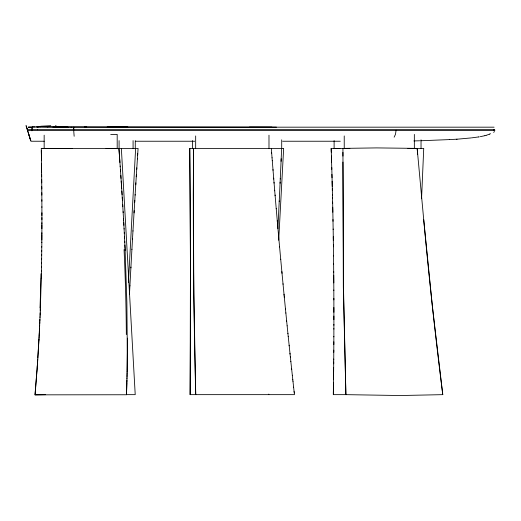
<?xml version="1.0" encoding="UTF-8"?>
<svg xmlns="http://www.w3.org/2000/svg" width="521" height="521" viewBox="0 0 521 521"><rect width="100%" height="100%" fill="white"/><g stroke="black" fill="none" stroke-linecap="round" stroke-linejoin="round"><path stroke-width="0.78" d="M41.921 223.711L41.895 213.74M333.883 319.705L333.883 316.032M333.902 325.306L333.87 298.325M342.935 162.077L343.332 287.156L345.892 394.651L400.402 395.53L442.772 394.651A1394.027 380.571 84.3 0 1 423.983 222.552L417.158 148.394L376.572 147.905L342.942 148.394L342.942 156.105M342.935 152.353L343.567 290.959L345.898 394.657M31.937 130.328L31.937 130.55A4.442 0.671 90 0 1 31.937 130.869L31.931 130.862M41.882 228.719L41.895 224.727M41.895 222.727L41.888 233.916M333.896 329.161L333.883 324.375M333.87 328.497L333.876 336.872M333.844 344.576L333.85 336.403M41.856 234.704L41.804 242.682M41.869 232.711L41.856 240.038M127.326 352.268L126.877 302.323L125.086 249.214M333.824 341.763L333.798 352.287M333.779 350.125L333.746 359.991M127.345 352.307L127.137 369.91M294.228 392.684L294.443 394.651L190.126 394.651L190.439 265.821L189.761 148.394L283.645 148.394L278.696 240.233M41.791 247.175L41.836 242.076M333.714 363.847L333.714 359.002M333.681 367.696L333.694 361.926M333.642 371.551L333.642 367.559M41.752 251.246L41.765 246.667M333.603 375.4L333.635 367.8M333.564 379.249L333.59 372.749M41.7 255.303L41.726 250.647M333.551 376.364L333.518 383.104M333.479 382.368L333.42 390.802M41.647 259.36L41.68 254.619M127.189 366.804L127.371 338.136M333.44 384.973L333.381 389.623M333.368 394.651L333.375 389.812M333.355 391.33L333.31 394.651L346.224 394.651M41.582 263.411L41.628 258.585M127.183 367.09L127.098 372.248M41.511 267.449L41.563 262.545M41.439 271.48L41.498 266.498M127.124 370.535L127.072 373.694M127.078 373.101L127.039 375.133M41.426 270.438L41.289 278.501M127.013 376.559L127.052 374.397M126.994 377.269L127.026 375.68M126.961 378.682L126.994 377.191M126.968 378.266L126.877 382.167M126.929 380.011L126.831 383.756M126.857 382.857L126.499 394.755L34.985 394.846L36.822 372.307M126.824 384.068L126.486 394.651L135.219 394.651L121.36 148.394M396.09 130.257L395.485 134.301L394.143 137.179M40.241 310.939L40.312 309.064M40.332 309.982L40.104 315.746M40.091 314.684L40.169 312.815M39.98 317.478L40.058 315.615M40.065 316.696L39.57 326.667M39.817 321.17L39.902 319.327M281.653 148.394L280.272 178.97M421.554 198.781L423.729 148.394L407.897 148.394M39.694 323.932L39.778 322.095M280.07 183.307L280.298 178.397M281.073 161.367L281.19 158.768M39.44 329.389L39.687 325.228M279.243 200.943L277.895 228.726M279.217 201.516L280.129 182.148M39.303 332.098L39.557 328.041M39.466 329.91L39.082 336.566M39.322 332.704L38.984 338.344M129.455 294.619L129.931 285.612M39.088 337.321L37.825 358.012M38.938 340.07L38.99 339.151M128.433 282.493L135.629 148.394M129.911 285.925L130.934 267.052M130.882 267.931L131.924 249.188M132.477 239.419L132.979 230.77M131.911 249.461L132.51 238.957M132.959 231.109L134.171 210.608M134.672 202.337L135.147 194.541M134.034 212.926L134.796 200.311M268.764 394.651L268.797 394.091M135.753 184.805L136.404 174.437M135.108 195.147L135.87 182.851M136.73 169.24L137.401 158.833M136.255 176.73L136.821 167.834M37.753 359.731L37.87 357.979M37.642 361.476L37.733 359.308M137.648 155.056L138.085 148.394L44.161 148.394L44.161 135.18M137.394 158.944L137.739 153.617M37.681 360.18L37.525 363.215M37.401 364.947L37.505 362.779M37.284 366.667L37.447 363.638M37.323 365.358L37.043 370.092M37.232 366.654L36.919 371.792M36.952 370.568L35.083 394.859L45.535 394.657M27.561 129.091L27.678 128.427M493.654 132.393L494.514 131.513M490.515 133.689L489.512 134.138M489.434 134.171L486.738 135.154M486.471 135.239L484.934 135.668M484.817 135.701L480.316 136.665M479.327 136.828L478.525 136.945M478.395 136.964L471.577 137.87M470.984 137.941L457.783 139.14M40.11 126.955L28.167 127.17L31.638 127.085M457.575 139.153L456.468 139.218M67.522 126.883L36.092 126.877M456.611 139.211L449.519 139.589M449.297 139.595L420.688 140.755M419.679 140.781L413.895 140.93M494.103 127.176L73.761 127.176A5.594 0.619 -90 0 0 73.689 129.768A5.529 0.606 -90 0 1 73.767 127.209L71.162 127.176M27.515 129.768L494.748 129.768M27.515 130.257L494.95 130.257M110.706 134.405L117.192 134.405L117.192 148.394M31.332 141.237L44.246 141.237M135.525 141.237L194.678 141.237M282.649 141.237L340.278 141.237M106.043 148.394L118.925 148.381L119.941 162.565M349.871 148.394L331.141 148.394L331.265 152.139M72.087 148.4L44.051 148.381M249.416 127.131L271.916 127.15M107.196 126.935L276.41 127.15M84.395 126.922L127.814 127.013M68.564 127.17L71.169 127.209M333.329 148.387L339.92 148.394M41.38 154.45L41.276 148.381L44.487 148.387M42.885 148.387L41.289 148.381M55.187 126.818L86.72 126.896M63.367 127.157L68.57 127.202M65.978 127.196L60.768 127.144M52.986 127.085L60.781 127.176M58.189 127.157L47.808 127.026M47.841 127.065L40.071 126.916M34.979 126.857L32.419 126.805A6.395 3.81 -90 0 0 31.989 129.768M28.531 133.578L26.057 125.6L30.811 140.911M74.151 136.268L73.695 130.257M442.772 394.651L432.371 306.322L423.716 219.758M294.072 391.278L294.261 392.964M292.795 379.672L293.017 381.678M293.01 381.613L293.636 387.344M293.616 387.155L294.098 391.499M291.591 368.49L292.359 375.661M292.32 375.257L292.835 380.024M290.353 356.892L290.861 361.698M290.842 361.483L291.708 369.61M289.135 345.247L289.194 345.846M290.06 354.085L288.211 336.299M289.976 353.284L290.405 357.393M287.911 333.349L288.237 336.579M286.641 320.812L287.149 325.859M287.136 325.775L287.944 333.694M285.462 309.005L285.873 313.128M285.847 312.874L286.674 321.197M284.245 296.573L285.475 309.116M283.007 283.769L284.121 295.348M284.017 294.228L284.355 297.725M281.861 271.597L283.059 284.303M417.158 148.394L417.692 154.196M280.708 259.197L282.024 273.356M279.556 246.609L280.741 259.549M278.409 233.805L279.588 246.947M277.263 220.741L278.455 234.32M277.335 221.601L276.215 208.569M276.234 208.823L275.068 195.049M274.671 190.25L275.127 195.746M274.02 182.35L274.717 190.803M273.675 178.136L274.085 183.131M273.753 179.061L272.275 160.683M272.978 169.507L273.043 170.321M272.04 157.726L272.281 160.774M271.643 152.653L272.053 157.85M271.311 148.394L271.682 153.128M118.918 148.394L119.635 158.306M119.713 159.419L120.24 166.831M120.175 166.056L120.462 170.198M120.436 169.677L120.533 171.233M120.533 171.096L121.022 178.429M120.82 175.369L121.36 183.542M121.204 181.074L121.562 186.57M121.386 183.926L121.693 188.595M121.575 186.785L122.083 194.633M121.849 191.07L122.455 200.65M122.253 197.498L122.819 206.648M122.689 204.655L123.529 218.97M123.119 211.63L123.177 212.633M123.523 218.612L123.633 220.761M123.633 220.604L123.887 225.319M123.744 222.597L124.089 229.012M124.07 228.576L124.33 233.623M124.278 232.568L124.486 236.56M124.473 236.391L124.584 238.553M124.519 237.309L124.779 242.539M124.714 241.19L125.066 248.51M124.897 245.039L125.157 250.503M331.206 148.387L331.571 162.142M331.441 156.053L331.786 169.345M331.779 167.547L332.378 190.562M331.923 174.346L332.014 177.772M332.111 181.223L332.248 186.544M332.3 188.758L332.45 195.017M332.47 194.398L332.554 198.24M332.509 197.505L332.645 203.45M332.645 202.083L333.023 221.301M332.724 207.221L332.828 212.236M332.971 219.491L333.147 229.533M333.16 228.999L333.407 246.772M41.309 150.608L41.413 156.476M333.284 236.69L333.342 240.539M41.38 155.063L41.472 160.527M41.413 157.29L41.556 166.609M333.394 244.388L333.544 255.941M41.504 163.985L41.608 170.667M41.556 167.769L41.634 172.698M333.518 255.283L333.616 264.114M41.595 171.129L41.68 176.762M41.634 174.196L41.745 182.871M333.629 263.646L333.694 272.678M41.687 179.55L41.797 188.986M333.733 275.205L333.792 282.91M333.7 271.35L333.837 290.614M41.758 186.642L41.843 195.101M41.804 192.692L41.882 201.23M41.849 199.725L41.908 207.358M333.818 289.963L333.857 299.933M41.882 206.739L41.921 213.486M333.876 307.475L333.883 312.32M41.895 212.737L41.927 215.538M421.033 139.843L421.033 148.394M414.345 134.405L414.345 148.394M344.231 135.955L344.231 148.394M334.111 140.618L334.111 148.394M281.705 139.843L281.705 148.394M268.986 135.18L268.986 148.394M195.668 135.955L195.668 148.394M192.516 140.618L192.516 148.394M135.271 140.618L135.271 148.394M133.083 140.618L133.083 148.394M119.081 140.618L119.081 148.394M41.927 217.583L41.927 219.628M493.849 130.263A2.742 2.455 82.3 0 1 493.817 130.511M38.886 339.829A279.367 29.997 -90 0 1 37.825 357.719M41.205 278.338A250.327 27.229 -90 0 1 40.254 309.728M189.761 148.394A1258.938 105.711 -90 0 1 190.126 394.651M124.07 249.566A263.984 28.863 86.7 0 1 126.336 334.593M41.009 273.772A252.62 27.326 -90 0 1 40 308.054M31.937 129.768A6.48 3.855 90 0 1 32.374 126.766M56.04 125.398A53.214 0.462 -3.5 0 1 55.578 125.424M50.778 125.691A53.214 0.462 -3.5 0 1 40.645 126.238M37.818 127.326A6.402 2.598 90 0 1 37.916 126.805M37.786 127.293A6.48 2.631 -90 0 1 37.89 126.766M493.745 129.436A5.529 4.949 90 0 1 493.752 129.768M493.804 129.429A5.601 5.015 90 0 1 493.817 129.768M193.33 194.991L193.845 294.606L195.733 394.651A636.304 53.429 90 0 1 193.538 148.394L193.33 194.991M30.791 140.865L28.525 133.545L30.785 140.846M37.629 129.384A6.402 2.598 90 0 0 37.623 129.768A6.48 2.631 -90 0 1 37.597 129.377"/></g></svg>
